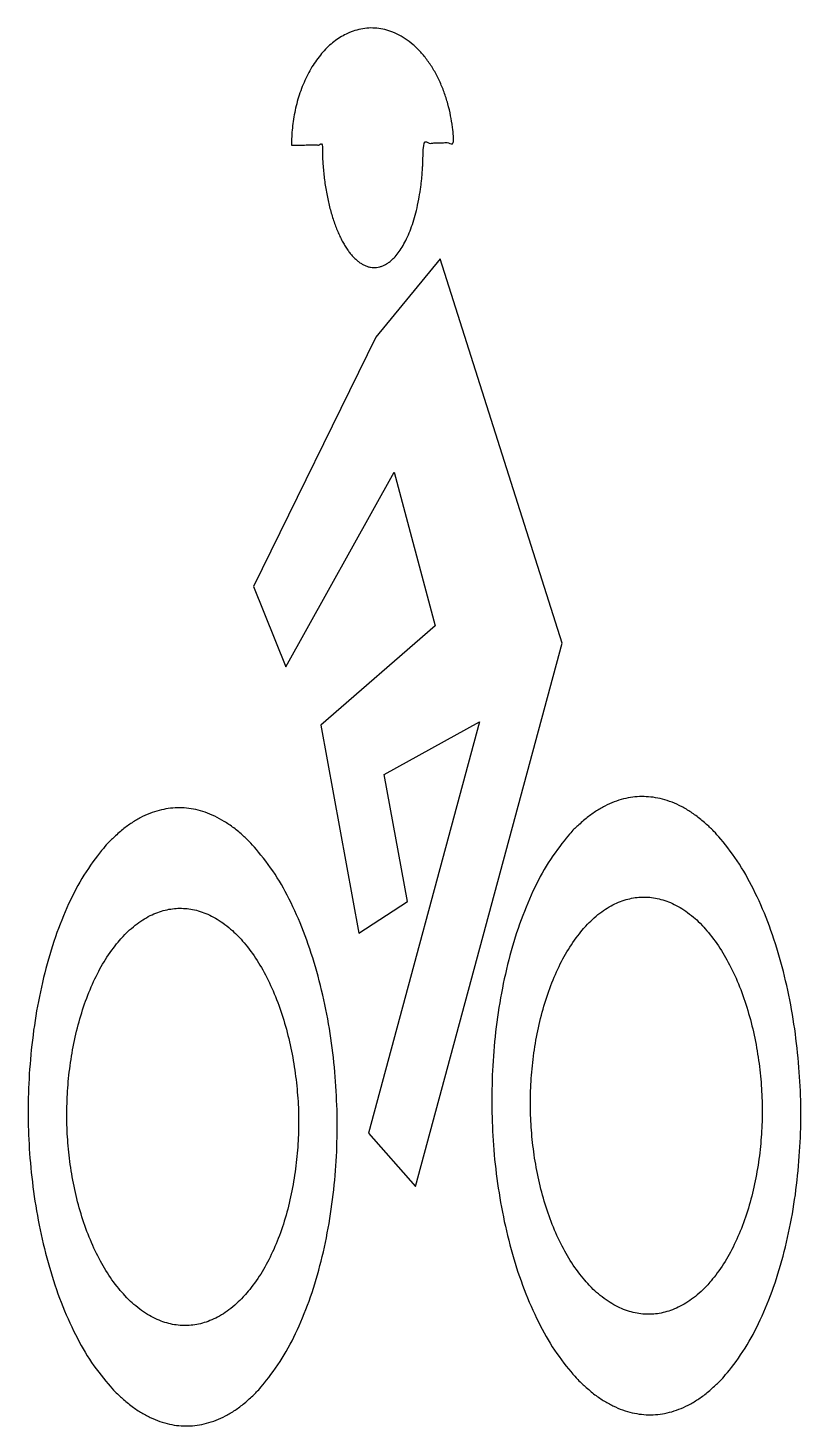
# Model space of a CAD drawing. Header units: metres. Extents: x 2878.74 to 2879.71, y 1511.99 to 1513.74.
import ezdxf

# ---------------------------------------------------------------- set-up
doc = ezdxf.new("R2010")
doc.units = ezdxf.units.M
doc.layers.add('0-標線W', color=7, linetype='Continuous')

msp = doc.modelspace()

# ---------------------------------------------------------------- linework, layer by layer
at = {"layer": '0-標線W'}
msp.add_lwpolyline([(2879.2496, 1512.9881), (2879.1067, 1512.8643), (2879.1543, 1512.6044), (2879.2148, 1512.644), (2879.1858, 1512.8028), (2879.3047, 1512.8683), (2879.1661, 1512.3545), (2879.2251, 1512.2878), (2879.4081, 1512.9665), (2879.2557, 1513.4467), (2879.1752, 1513.3489), (2879.0227, 1513.0376), (2879.0629, 1512.9369), (2879.1984, 1513.1804)], close=True, dxfattribs=at)
for points, weights, knots in [([(2879.07, 1513.5886), (2879.0892, 1513.5889), (2879.1084, 1513.5892), (2879.1086, 1513.5007), (2879.1414, 1513.4561), (2879.1742, 1513.4116), (2879.2055, 1513.4572), (2879.2368, 1513.5027), (2879.2342, 1513.5912), (2879.2535, 1513.5915), (2879.2727, 1513.5918), (2879.2672, 1513.7365), (2879.169, 1513.735), (2879.0708, 1513.7334), (2879.0699, 1513.5886)], [1, 1, 1, 0.860598148543, 1, 0.860598148543, 1, 0.860598148543, 1, 1, 1, 0.718421208107, 1, 0.718421208107, 1], [0, 0, 0, 1, 1, 2.068707, 2.068707, 3.137413, 3.137413, 4.20612, 4.20612, 5.20612, 5.20612, 6.744653, 6.744653, 8.283185, 8.283185, 8.283185]), ([(2879.1271, 1512.378), (2879.1333, 1511.9919), (2878.9403, 1511.9889), (2878.7472, 1511.9858), (2878.7411, 1512.3718), (2878.7373, 1512.7579), (2878.928, 1512.761), (2879.1186, 1512.764), (2879.1271, 1512.378)], [1, 0.707106781187, 1, 0.707106781187, 1, 0.711512734619, 1, 0.711512734619, 1], [0, 0, 0, 1.570796, 1.570796, 3.141593, 3.141593, 4.699888, 4.699888, 6.258183, 6.258183, 6.258183]), ([(2879.3201, 1512.3859), (2879.3164, 1512.772), (2879.507, 1512.775), (2879.6976, 1512.778), (2879.7061, 1512.392), (2879.7123, 1512.006), (2879.5193, 1512.0029), (2879.3262, 1511.9998), (2879.3201, 1512.3859)], [1, 0.711512734619, 1, 0.711512734619, 1, 0.707106781187, 1, 0.707106781187, 1], [0, 0, 0, 1.558295, 1.558295, 3.116591, 3.116591, 4.687387, 4.687387, 6.258183, 6.258183, 6.258183]), ([(2879.6579, 1512.3913), (2879.6511, 1512.6518), (2879.509, 1512.6495), (2879.3669, 1512.6473), (2879.3684, 1512.3866), (2879.3725, 1512.1261), (2879.5173, 1512.1284), (2879.662, 1512.1307), (2879.6579, 1512.3913)], [1, 0.713624417789, 1, 0.713624417789, 1, 0.707106781187, 1, 0.707106781187, 1], [0, 0, 0, 1.552276, 1.552276, 3.104551, 3.104551, 4.675348, 4.675348, 6.246144, 6.246144, 6.246144]), ([(2878.7893, 1512.3726), (2878.7935, 1512.112), (2878.9383, 1512.1143), (2879.083, 1512.1166), (2879.0789, 1512.3772), (2879.0721, 1512.6378), (2878.93, 1512.6355), (2878.7879, 1512.6332), (2878.7893, 1512.3726)], [1, 0.707106781187, 1, 0.707106781187, 1, 0.713624417789, 1, 0.713624417789, 1], [0, 0, 0, 1.570796, 1.570796, 3.141593, 3.141593, 4.693868, 4.693868, 6.246144, 6.246144, 6.246144])]:
    msp.add_rational_spline(points, weights, degree=2, knots=knots, dxfattribs=at)

doc.saveas('drawing.dxf')
